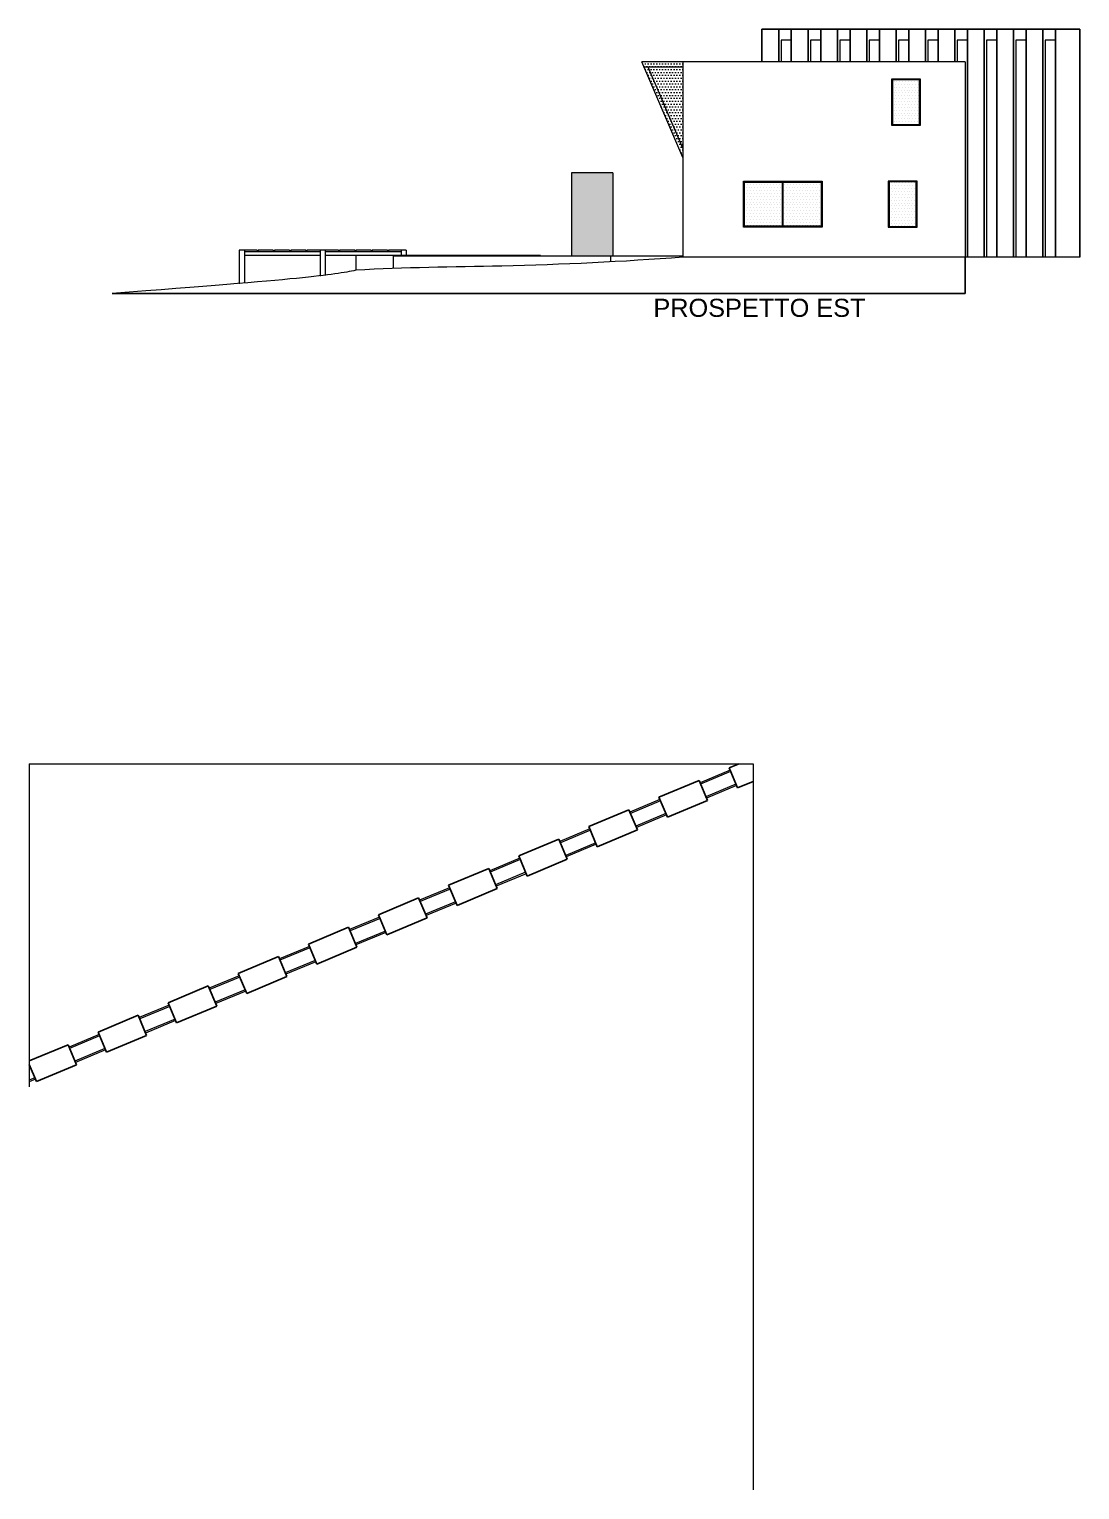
# Model space of a CAD drawing. Header units: millimetres. Extents: x 19901 to 56688, y 13732 to 29551.
# Drawn here: x 30113 to 33015, y 15899 to 19935 of the extents above; entities that cross this region are included whole.
import ezdxf

# ---------------------------------------------------------------- set-up
doc = ezdxf.new("R2010")
doc.units = ezdxf.units.MM
doc.layers.get('0').update_dxf_attribs({"lineweight": 18})
doc.layers.add('A-ANNO-SYMB', color=3, linetype='Continuous')
for name, color, linetype, lineweight in [('A-DOOR-FULL', 4, 'Continuous', 18), ('MURO', 1, 'Continuous', 25), ('vetro', 140, 'Continuous', 15), ('Wall', 7, 'Continuous', 20)]:
    doc.layers.add(name, color=color, linetype=linetype, lineweight=lineweight)
doc.layers.add('VERDE_giardino_garden', color=7, linetype='Continuous', lineweight=5, true_color=0x426227)
doc.styles.get("Standard").update_dxf_attribs({"font": 'arial.ttf'})

msp = doc.modelspace()

# ---------------------------------------------------------------- hatches: boundary and pattern name
at = {"layer": 'VERDE_giardino_garden'}
h = msp.add_hatch(color=256, dxfattribs=at)
h.dxf.hatch_style = 1
h.paths.add_polyline_path([(31611.5, 19307.9), (31725.5, 19307.9), (31725.5, 19537.9), (31611.5, 19537.9)])
at = {"layer": 'vetro'}
h = msp.add_hatch(dxfattribs=at)
h.set_pattern_fill('DOTS', color=4, scale=5)
h.set_pattern_definition([(0, (-4050.558, 2702.253), (3.96875, 7.9375), [0, -7.9375])])
h.paths.add_polyline_path([(31805, 19844.9), (31918.7, 19844.9), (31918.7, 19829.9), (31811.5, 19829.9)])
h.paths.add_polyline_path([(31811.5, 19829.9), (31822.7, 19829.9), (31918.7, 19606.5), (31918.7, 19580.5)])
h.paths.add_polyline_path([(31822.7, 19829.9), (31918.7, 19829.9), (31918.7, 19606.5)], flags=17)

# ---------------------------------------------------------------- linework, layer by layer
for p, q in [((30112.9, 17905.1), (32112.9, 17905.1)), ((30112.9, 17905.1), (30112.9, 17012.1)), ((32112.9, 17905.1), (32112.9, 15898.7))]:
    msp.add_line(p, q)
at = {"layer": 'A-ANNO-SYMB'}
for p, q in [((32698.7, 19304.9), (32698.7, 19204.9)), ((32698.7, 19204.9), (30341.7, 19204.9))]:
    msp.add_line(p, q, dxfattribs=at)
at = {"layer": 'A-DOOR-FULL'}
for p, q in [((32495.4, 19796.9), (32495.4, 19669.9)), ((32575.4, 19796.9), (32495.4, 19796.9)), ((32497.9, 19794.8), (32495.4, 19796.9)), ((32572.9, 19794.8), (32497.9, 19794.8)), ((32497.9, 19794.8), (32497.9, 19671.9)), ((32572.9, 19794.8), (32575.4, 19796.9)), ((32572.9, 19671.9), (32572.9, 19794.8)), ((32575.4, 19669.9), (32575.4, 19796.9)), ((32495.4, 19669.9), (32497.9, 19671.9)), ((32495.4, 19669.9), (32575.4, 19669.9)), ((32497.9, 19671.9), (32572.9, 19671.9)), ((32575.4, 19669.9), (32572.9, 19671.9)), ((32086.2, 19387.9), (32086.2, 19514.9)), ((32086.2, 19514.9), (32303.7, 19514.9)), ((32088.7, 19390.4), (32088.7, 19512.4)), ((32088.7, 19512.4), (32193.7, 19512.4)), ((32193.7, 19387.9), (32193.7, 19514.9)), ((32196.2, 19390.4), (32196.2, 19512.4)), ((32196.2, 19512.4), (32301.2, 19512.4)), ((32301.2, 19512.4), (32301.2, 19390.4)), ((32303.7, 19514.9), (32303.7, 19387.9)), ((32486.2, 19514.9), (32486.2, 19387.9)), ((32566.2, 19514.9), (32486.2, 19514.9)), ((32488.7, 19512.8), (32486.2, 19514.9)), ((32563.7, 19512.8), (32488.7, 19512.8)), ((32488.7, 19512.8), (32488.7, 19389.9)), ((32563.7, 19512.8), (32566.2, 19514.9)), ((32563.7, 19389.9), (32563.7, 19512.8)), ((32566.2, 19387.9), (32566.2, 19514.9)), ((32193.7, 19390.4), (32088.7, 19390.4)), ((32486.2, 19387.9), (32488.7, 19389.9)), ((32486.2, 19387.9), (32566.2, 19387.9)), ((32488.7, 19389.9), (32563.7, 19389.9)), ((32566.2, 19387.9), (32563.7, 19389.9))]:
    msp.add_line(p, q, dxfattribs=at)
at = {"layer": 'A-DOOR-FULL', "color": 4, "linetype": 'Continuous'}
for p, q in [((32498.4, 19782.6), (32498.4, 19782.6)), ((32502.3, 19790.6), (32502.3, 19790.6)), ((32506.3, 19782.6), (32506.3, 19782.6)), ((32510.3, 19790.6), (32510.3, 19790.6)), ((32514.2, 19782.6), (32514.2, 19782.6)), ((32518.2, 19790.6), (32518.2, 19790.6)), ((32522.2, 19782.6), (32522.2, 19782.6)), ((32526.1, 19790.6), (32526.1, 19790.6)), ((32530.1, 19782.6), (32530.1, 19782.6)), ((32534.1, 19790.6), (32534.1, 19790.6)), ((32538.1, 19782.6), (32538.1, 19782.6)), ((32542, 19790.6), (32542, 19790.6)), ((32546, 19782.6), (32546, 19782.6)), ((32550, 19790.6), (32550, 19790.6)), ((32553.9, 19782.6), (32553.9, 19782.6)), ((32557.9, 19790.6), (32557.9, 19790.6)), ((32561.9, 19782.6), (32561.9, 19782.6)), ((32565.8, 19790.6), (32565.8, 19790.6)), ((32569.8, 19782.6), (32569.8, 19782.6)), ((32498.4, 19766.8), (32498.4, 19766.8)), ((32498.4, 19750.9), (32498.4, 19750.9)), ((32502.3, 19774.7), (32502.3, 19774.7)), ((32502.3, 19758.8), (32502.3, 19758.8)), ((32502.3, 19742.9), (32502.3, 19742.9)), ((32506.3, 19766.8), (32506.3, 19766.8)), ((32506.3, 19750.9), (32506.3, 19750.9)), ((32510.3, 19774.7), (32510.3, 19774.7)), ((32510.3, 19758.8), (32510.3, 19758.8)), ((32510.3, 19742.9), (32510.3, 19742.9)), ((32514.2, 19766.8), (32514.2, 19766.8)), ((32514.2, 19750.9), (32514.2, 19750.9)), ((32518.2, 19774.7), (32518.2, 19774.7)), ((32518.2, 19758.8), (32518.2, 19758.8)), ((32518.2, 19742.9), (32518.2, 19742.9)), ((32522.2, 19766.8), (32522.2, 19766.8)), ((32522.2, 19750.9), (32522.2, 19750.9)), ((32526.1, 19774.7), (32526.1, 19774.7)), ((32526.1, 19758.8), (32526.1, 19758.8)), ((32526.1, 19742.9), (32526.1, 19742.9)), ((32530.1, 19766.8), (32530.1, 19766.8)), ((32530.1, 19750.9), (32530.1, 19750.9)), ((32534.1, 19774.7), (32534.1, 19774.7)), ((32534.1, 19758.8), (32534.1, 19758.8)), ((32534.1, 19742.9), (32534.1, 19742.9)), ((32538.1, 19766.8), (32538.1, 19766.8)), ((32538.1, 19750.9), (32538.1, 19750.9)), ((32542, 19774.7), (32542, 19774.7)), ((32542, 19758.8), (32542, 19758.8)), ((32542, 19742.9), (32542, 19742.9)), ((32546, 19766.8), (32546, 19766.8)), ((32546, 19750.9), (32546, 19750.9)), ((32550, 19774.7), (32550, 19774.7)), ((32550, 19758.8), (32550, 19758.8)), ((32550, 19742.9), (32550, 19742.9)), ((32553.9, 19766.8), (32553.9, 19766.8)), ((32553.9, 19750.9), (32553.9, 19750.9)), ((32557.9, 19774.7), (32557.9, 19774.7)), ((32557.9, 19758.8), (32557.9, 19758.8)), ((32557.9, 19742.9), (32557.9, 19742.9)), ((32561.9, 19766.8), (32561.9, 19766.8)), ((32561.9, 19750.9), (32561.9, 19750.9)), ((32565.8, 19774.7), (32565.8, 19774.7)), ((32565.8, 19758.8), (32565.8, 19758.8)), ((32565.8, 19742.9), (32565.8, 19742.9)), ((32569.8, 19766.8), (32569.8, 19766.8)), ((32569.8, 19750.9), (32569.8, 19750.9)), ((32498.4, 19735), (32498.4, 19735)), ((32498.4, 19719.1), (32498.4, 19719.1)), ((32498.4, 19703.3), (32498.4, 19703.3)), ((32502.3, 19727.1), (32502.3, 19727.1)), ((32502.3, 19711.2), (32502.3, 19711.2)), ((32506.3, 19735), (32506.3, 19735)), ((32506.3, 19719.1), (32506.3, 19719.1)), ((32506.3, 19703.3), (32506.3, 19703.3)), ((32510.3, 19727.1), (32510.3, 19727.1)), ((32510.3, 19711.2), (32510.3, 19711.2)), ((32514.2, 19735), (32514.2, 19735)), ((32514.2, 19719.1), (32514.2, 19719.1)), ((32514.2, 19703.3), (32514.2, 19703.3)), ((32518.2, 19727.1), (32518.2, 19727.1)), ((32518.2, 19711.2), (32518.2, 19711.2)), ((32522.2, 19735), (32522.2, 19735)), ((32522.2, 19719.1), (32522.2, 19719.1)), ((32522.2, 19703.3), (32522.2, 19703.3)), ((32526.1, 19727.1), (32526.1, 19727.1)), ((32526.1, 19711.2), (32526.1, 19711.2)), ((32530.1, 19735), (32530.1, 19735)), ((32530.1, 19719.1), (32530.1, 19719.1)), ((32530.1, 19703.3), (32530.1, 19703.3)), ((32534.1, 19727.1), (32534.1, 19727.1)), ((32534.1, 19711.2), (32534.1, 19711.2)), ((32538.1, 19735), (32538.1, 19735)), ((32538.1, 19719.1), (32538.1, 19719.1)), ((32538.1, 19703.3), (32538.1, 19703.3)), ((32542, 19727.1), (32542, 19727.1)), ((32542, 19711.2), (32542, 19711.2)), ((32546, 19735), (32546, 19735)), ((32546, 19719.1), (32546, 19719.1)), ((32546, 19703.3), (32546, 19703.3)), ((32550, 19727.1), (32550, 19727.1)), ((32550, 19711.2), (32550, 19711.2)), ((32553.9, 19735), (32553.9, 19735)), ((32553.9, 19719.1), (32553.9, 19719.1)), ((32553.9, 19703.3), (32553.9, 19703.3)), ((32557.9, 19727.1), (32557.9, 19727.1)), ((32557.9, 19711.2), (32557.9, 19711.2)), ((32561.9, 19735), (32561.9, 19735)), ((32561.9, 19719.1), (32561.9, 19719.1)), ((32561.9, 19703.3), (32561.9, 19703.3)), ((32565.8, 19727.1), (32565.8, 19727.1)), ((32565.8, 19711.2), (32565.8, 19711.2)), ((32569.8, 19735), (32569.8, 19735)), ((32569.8, 19719.1), (32569.8, 19719.1)), ((32569.8, 19703.3), (32569.8, 19703.3)), ((32498.4, 19687.4), (32498.4, 19687.4)), ((32502.3, 19695.3), (32502.3, 19695.3)), ((32502.3, 19679.4), (32502.3, 19679.4)), ((32506.3, 19687.4), (32506.3, 19687.4)), ((32510.3, 19695.3), (32510.3, 19695.3)), ((32510.3, 19679.4), (32510.3, 19679.4)), ((32514.2, 19687.4), (32514.2, 19687.4)), ((32518.2, 19695.3), (32518.2, 19695.3)), ((32518.2, 19679.4), (32518.2, 19679.4)), ((32522.2, 19687.4), (32522.2, 19687.4)), ((32526.1, 19695.3), (32526.1, 19695.3)), ((32526.1, 19679.4), (32526.1, 19679.4)), ((32530.1, 19687.4), (32530.1, 19687.4)), ((32534.1, 19695.3), (32534.1, 19695.3)), ((32534.1, 19679.4), (32534.1, 19679.4)), ((32538.1, 19687.4), (32538.1, 19687.4)), ((32542, 19695.3), (32542, 19695.3)), ((32542, 19679.4), (32542, 19679.4)), ((32546, 19687.4), (32546, 19687.4)), ((32550, 19695.3), (32550, 19695.3)), ((32550, 19679.4), (32550, 19679.4)), ((32553.9, 19687.4), (32553.9, 19687.4)), ((32557.9, 19695.3), (32557.9, 19695.3)), ((32557.9, 19679.4), (32557.9, 19679.4)), ((32561.9, 19687.4), (32561.9, 19687.4)), ((32565.8, 19695.3), (32565.8, 19695.3)), ((32565.8, 19679.4), (32565.8, 19679.4)), ((32569.8, 19687.4), (32569.8, 19687.4))]:
    msp.add_line(p, q, dxfattribs=at)
at = {"layer": 'A-DOOR-FULL'}
for points in [[(32303.7, 19387.9), (32086.2, 19387.9)], [(32301.2, 19390.4), (32196.2, 19390.4)]]:
    msp.add_lwpolyline(points, dxfattribs=at)
at = {"layer": 'MURO'}
for p, q in [((32137.3, 19934.9), (32137.3, 19844.9)), ((33015.3, 19934.9), (32137.3, 19934.9)), ((32183.7, 19934.9), (32183.7, 19844.9)), ((32218.4, 19934.9), (32218.4, 19844.9)), ((32264.8, 19934.9), (32264.8, 19844.9)), ((32299.5, 19934.9), (32299.5, 19844.9)), ((32345.9, 19934.9), (32345.9, 19844.9)), ((32380.6, 19934.9), (32380.6, 19844.9)), ((32427, 19934.9), (32427, 19844.9)), ((32461.8, 19934.9), (32461.8, 19844.9)), ((32508.1, 19934.9), (32508.1, 19844.9)), ((32542.9, 19934.9), (32542.9, 19844.9)), ((32589.2, 19934.9), (32589.2, 19844.9)), ((32624, 19934.9), (32624, 19844.9)), ((32670.3, 19934.9), (32670.3, 19844.9)), ((32705.1, 19934.9), (32705.1, 19304.9)), ((32751.4, 19934.9), (32751.4, 19304.9)), ((32786.2, 19934.9), (32786.2, 19304.9)), ((32832.5, 19934.9), (32832.5, 19304.9)), ((32867.3, 19934.9), (32867.3, 19304.9)), ((32913.7, 19934.9), (32913.7, 19304.9)), ((32948.4, 19934.9), (32948.4, 19304.9)), ((33015.3, 19934.9), (33015.3, 19304.9)), ((32046.5, 17893.5), (32074.2, 17905.1)), ((32069.7, 17838.2), (32046.5, 17893.5)), ((31963.5, 17858.7), (31852.8, 17812.4)), ((31963.5, 17858.7), (31986.7, 17803.4)), ((32112.9, 17856.3), (32069.7, 17838.2)), ((31852.8, 17812.4), (31876, 17757)), ((31876, 17757), (31986.7, 17803.4)), ((31659.1, 17731.3), (31769.8, 17777.6)), ((31769.8, 17777.6), (31793, 17722.3)), ((31682.3, 17675.9), (31659.1, 17731.3)), ((31793, 17722.3), (31682.3, 17675.9)), ((31465.4, 17650.2), (31576.1, 17696.5)), ((31576.1, 17696.5), (31599.3, 17641.2)), ((31488.6, 17594.8), (31465.4, 17650.2)), ((31599.3, 17641.2), (31488.6, 17594.8)), ((31271.7, 17569.1), (31382.4, 17615.4)), ((31382.4, 17615.4), (31405.6, 17560.1)), ((31294.9, 17513.7), (31271.7, 17569.1)), ((31405.6, 17560.1), (31294.9, 17513.7)), ((31078, 17487.9), (31188.7, 17534.3)), ((31188.7, 17534.3), (31211.9, 17479)), ((31101.2, 17432.6), (31078, 17487.9)), ((31211.9, 17479), (31101.2, 17432.6)), ((30884.3, 17406.8), (30995, 17453.2)), ((30995, 17453.2), (31018.2, 17397.8)), ((30907.5, 17351.5), (30884.3, 17406.8)), ((31018.2, 17397.8), (30907.5, 17351.5)), ((30690.6, 17325.7), (30801.3, 17372.1)), ((30801.3, 17372.1), (30824.5, 17316.7)), ((30713.8, 17270.4), (30690.6, 17325.7)), ((30824.5, 17316.7), (30713.8, 17270.4)), ((30496.9, 17244.6), (30607.6, 17291)), ((30607.6, 17291), (30630.8, 17235.6)), ((30520.1, 17189.3), (30496.9, 17244.6)), ((30630.8, 17235.6), (30520.1, 17189.3)), ((30303.2, 17163.5), (30413.9, 17209.9)), ((30413.9, 17209.9), (30437.1, 17154.5)), ((30326.4, 17108.2), (30303.2, 17163.5)), ((30437.1, 17154.5), (30326.4, 17108.2)), ((30112.9, 17083.8), (30220.2, 17128.7)), ((30220.2, 17128.7), (30243.4, 17073.4)), ((30132.7, 17027.1), (30112.9, 17074.2)), ((30243.4, 17073.4), (30132.7, 17027.1))]:
    msp.add_line(p, q, dxfattribs=at)
at = {"layer": 'VERDE_giardino_garden'}
for p, q in [((31611.5, 19537.9), (31611.5, 19307.9)), ((31725.5, 19537.9), (31611.5, 19537.9)), ((31725.5, 19537.9), (31725.5, 19307.9))]:
    msp.add_line(p, q, dxfattribs=at)
at = {"layer": 'vetro'}
for p, q in [((32190.1, 19904.9), (32190.1, 19844.9)), ((32218.4, 19904.9), (32190.1, 19904.9)), ((32271.2, 19904.9), (32271.2, 19844.9)), ((32299.5, 19904.9), (32271.2, 19904.9)), ((32352.3, 19904.9), (32352.3, 19844.9)), ((32380.6, 19904.9), (32352.3, 19904.9)), ((32433.5, 19904.9), (32433.5, 19844.9)), ((32461.8, 19904.9), (32433.5, 19904.9)), ((32514.6, 19904.9), (32514.6, 19844.9)), ((32542.9, 19904.9), (32514.6, 19904.9)), ((32595.7, 19904.9), (32595.7, 19844.9)), ((32624, 19904.9), (32595.7, 19904.9)), ((32676.8, 19904.9), (32676.8, 19844.9)), ((32705.1, 19904.9), (32676.8, 19904.9)), ((32757.9, 19904.9), (32757.9, 19304.9)), ((32786.2, 19904.9), (32757.9, 19904.9)), ((32839, 19904.9), (32839, 19304.9)), ((32867.3, 19904.9), (32839, 19904.9)), ((32920.1, 19904.9), (32920.1, 19304.9)), ((32948.4, 19904.9), (32920.1, 19904.9)), ((31918.7, 19580.5), (31805, 19844.9)), ((31918.7, 19844.9), (31805, 19844.9)), ((31918.7, 19829.9), (31811.5, 19829.9)), ((31918.7, 19606.5), (31822.7, 19829.9)), ((32049.2, 17887), (31966.2, 17852.3)), ((32050.8, 17883.4), (31967.8, 17848.6)), ((32065.5, 17848.3), (31982.4, 17813.5)), ((32067, 17844.6), (31984, 17809.9)), ((31855.5, 17805.9), (31772.5, 17771.2)), ((31857.1, 17802.2), (31774.1, 17767.5)), ((31871.8, 17767.2), (31788.7, 17732.4)), ((31873.3, 17763.5), (31790.3, 17728.7)), ((31661.8, 17724.8), (31578.8, 17690.1)), ((31663.4, 17721.1), (31580.4, 17686.4)), ((31678.1, 17686.1), (31595, 17651.3)), ((31679.6, 17682.4), (31596.6, 17647.6)), ((31468.1, 17643.7), (31385.1, 17609)), ((31469.7, 17640), (31386.7, 17605.3)), ((31484.3, 17605), (31401.3, 17570.2)), ((31485.9, 17601.3), (31402.9, 17566.5)), ((31274.4, 17562.6), (31191.4, 17527.8)), ((31276, 17558.9), (31193, 17524.2)), ((31290.6, 17523.9), (31207.6, 17489.1)), ((31292.2, 17520.2), (31209.2, 17485.4)), ((31080.7, 17481.5), (30997.7, 17446.7)), ((31082.3, 17477.8), (30999.2, 17443)), ((31096.9, 17442.8), (31013.9, 17408)), ((31098.5, 17439.1), (31015.5, 17404.3)), ((30887, 17400.4), (30804, 17365.6)), ((30888.6, 17396.7), (30805.5, 17361.9)), ((30903.2, 17361.6), (30820.2, 17326.9)), ((30904.8, 17358), (30821.8, 17323.2)), ((30693.3, 17319.3), (30610.3, 17284.5)), ((30694.9, 17315.6), (30611.8, 17280.8)), ((30709.5, 17280.5), (30626.5, 17245.8)), ((30711.1, 17276.8), (30628.1, 17242.1)), ((30499.6, 17238.2), (30416.6, 17203.4)), ((30501.2, 17234.5), (30418.1, 17199.7)), ((30515.8, 17199.4), (30432.8, 17164.7)), ((30517.4, 17195.7), (30434.4, 17161)), ((30305.9, 17157.1), (30222.9, 17122.3)), ((30307.4, 17153.4), (30224.4, 17118.6)), ((30322.1, 17118.3), (30239.1, 17083.5)), ((30323.7, 17114.6), (30240.7, 17079.9)), ((30113.7, 17072.3), (30112.9, 17071.9)), ((30128.4, 17037.2), (30112.9, 17030.7)), ((30130, 17033.5), (30112.9, 17026.4))]:
    msp.add_line(p, q, dxfattribs=at)
msp.add_open_spline([(31918.7, 19304.9), (31752.4, 19292.1), (31452.8, 19278.1), (31149.1, 19276.8), (31015.3, 19268.6)], degree=3, knots=[97.026391, 97.026391, 97.026391, 97.026391, 597.577347, 998.202714, 998.202714, 998.202714, 998.202714], dxfattribs=at)
msp.add_open_spline([(31015.3, 19268.6), (30953.5, 19255.7), (30863.9, 19243.6), (30341.7, 19204.9)], degree=3, dxfattribs=at)
at = {"layer": 'Wall'}
for p, q in [((32698.7, 19844.9), (31918.7, 19844.9)), ((31918.7, 19844.9), (31918.7, 19304.9)), ((32698.7, 19844.9), (32698.7, 19304.9)), ((30693.3, 19324.4), (30693.3, 19231.7)), ((30742.3, 19324.4), (30693.3, 19324.4)), ((30707.3, 19324.4), (30707.3, 19232.7)), ((30916.8, 19319.4), (30707.3, 19319.4)), ((30916.8, 19309.4), (30707.3, 19309.4)), ((30742.3, 19324.4), (30742.3, 19319.4)), ((30745.3, 19324.4), (30745.3, 19319.4)), ((30787.3, 19324.4), (30745.3, 19324.4)), ((30787.3, 19324.4), (30787.3, 19319.4)), ((30790.3, 19324.4), (30790.3, 19319.4)), ((30832.3, 19324.4), (30790.3, 19324.4)), ((30832.3, 19324.4), (30832.3, 19319.4)), ((30835.3, 19324.4), (30835.3, 19319.4)), ((30877.3, 19324.4), (30835.3, 19324.4)), ((30877.3, 19324.4), (30877.3, 19319.4)), ((30880.3, 19324.4), (30880.3, 19319.4)), ((30967.3, 19324.4), (30880.3, 19324.4)), ((30916.8, 19324.4), (30916.8, 19252.7)), ((30930.8, 19324.4), (30930.8, 19254.5)), ((31140.3, 19319.4), (30930.8, 19319.4)), ((31140.3, 19309.4), (30930.8, 19309.4)), ((30967.3, 19324.4), (30967.3, 19319.4)), ((30970.3, 19324.4), (30970.3, 19319.4)), ((31012.3, 19324.4), (30970.3, 19324.4)), ((31012.3, 19324.4), (31012.3, 19319.4)), ((31015.3, 19324.4), (31015.3, 19319.4)), ((31057.3, 19324.4), (31015.3, 19324.4)), ((31525.3, 19309.4), (31015.3, 19309.4)), ((31015.3, 19309.4), (31015.3, 19268.6)), ((31057.3, 19324.4), (31057.3, 19319.4)), ((31060.3, 19324.4), (31060.3, 19319.4)), ((31102.3, 19324.4), (31060.3, 19324.4)), ((31102.3, 19324.4), (31102.3, 19319.4)), ((31105.3, 19324.4), (31105.3, 19319.4)), ((31154.3, 19324.4), (31105.3, 19324.4)), ((31118.7, 19307.9), (31118.7, 19273.6)), ((31918.7, 19307.9), (31118.7, 19307.9)), ((31140.3, 19324.4), (31140.3, 19309.4)), ((31140.3, 19319.4), (31140.3, 19309.4)), ((31154.3, 19324.4), (31154.3, 19309.4)), ((31525.3, 19307.9), (31525.3, 19309.4)), ((31718.7, 19307.9), (31718.7, 19291.8)), ((33015.3, 19304.9), (31918.7, 19304.9))]:
    msp.add_line(p, q, dxfattribs=at)
at = {"layer": 'Wall', "color": 4, "linetype": 'Continuous'}
for p, q in [((32089.6, 19504.8), (32089.6, 19504.8)), ((32093.6, 19512.8), (32093.6, 19512.8)), ((32093.6, 19496.9), (32093.6, 19496.9)), ((32097.5, 19504.8), (32097.5, 19504.8)), ((32101.5, 19512.8), (32101.5, 19512.8)), ((32101.5, 19496.9), (32101.5, 19496.9)), ((32105.5, 19504.8), (32105.5, 19504.8)), ((32109.4, 19512.8), (32109.4, 19512.8)), ((32109.4, 19496.9), (32109.4, 19496.9)), ((32113.4, 19504.8), (32113.4, 19504.8)), ((32117.4, 19512.8), (32117.4, 19512.8)), ((32117.4, 19496.9), (32117.4, 19496.9)), ((32121.3, 19504.8), (32121.3, 19504.8)), ((32125.3, 19512.8), (32125.3, 19512.8)), ((32125.3, 19496.9), (32125.3, 19496.9)), ((32129.3, 19504.8), (32129.3, 19504.8)), ((32133.2, 19512.8), (32133.2, 19512.8)), ((32133.2, 19496.9), (32133.2, 19496.9)), ((32137.2, 19504.8), (32137.2, 19504.8)), ((32141.2, 19512.8), (32141.2, 19512.8)), ((32141.2, 19496.9), (32141.2, 19496.9)), ((32145.1, 19504.8), (32145.1, 19504.8)), ((32149.1, 19512.8), (32149.1, 19512.8)), ((32149.1, 19496.9), (32149.1, 19496.9)), ((32153.1, 19504.8), (32153.1, 19504.8)), ((32157.1, 19512.8), (32157.1, 19512.8)), ((32157.1, 19496.9), (32157.1, 19496.9)), ((32161, 19504.8), (32161, 19504.8)), ((32165, 19512.8), (32165, 19512.8)), ((32165, 19496.9), (32165, 19496.9)), ((32169, 19504.8), (32169, 19504.8)), ((32172.9, 19512.8), (32172.9, 19512.8)), ((32172.9, 19496.9), (32172.9, 19496.9)), ((32176.9, 19504.8), (32176.9, 19504.8)), ((32180.9, 19512.8), (32180.9, 19512.8)), ((32180.9, 19496.9), (32180.9, 19496.9)), ((32184.8, 19504.8), (32184.8, 19504.8)), ((32188.8, 19512.8), (32188.8, 19512.8)), ((32188.8, 19496.9), (32188.8, 19496.9)), ((32192.8, 19504.8), (32192.8, 19504.8)), ((32196.7, 19512.8), (32196.7, 19512.8)), ((32196.7, 19496.9), (32196.7, 19496.9)), ((32200.7, 19504.8), (32200.7, 19504.8)), ((32204.7, 19512.8), (32204.7, 19512.8)), ((32204.7, 19496.9), (32204.7, 19496.9)), ((32208.6, 19504.8), (32208.6, 19504.8)), ((32212.6, 19512.8), (32212.6, 19512.8)), ((32212.6, 19496.9), (32212.6, 19496.9)), ((32216.6, 19504.8), (32216.6, 19504.8)), ((32220.6, 19512.8), (32220.6, 19512.8)), ((32220.6, 19496.9), (32220.6, 19496.9)), ((32224.5, 19504.8), (32224.5, 19504.8)), ((32228.5, 19512.8), (32228.5, 19512.8)), ((32228.5, 19496.9), (32228.5, 19496.9)), ((32232.5, 19504.8), (32232.5, 19504.8)), ((32236.4, 19512.8), (32236.4, 19512.8)), ((32236.4, 19496.9), (32236.4, 19496.9)), ((32240.4, 19504.8), (32240.4, 19504.8)), ((32244.4, 19512.8), (32244.4, 19512.8)), ((32244.4, 19496.9), (32244.4, 19496.9)), ((32248.3, 19504.8), (32248.3, 19504.8)), ((32252.3, 19512.8), (32252.3, 19512.8)), ((32252.3, 19496.9), (32252.3, 19496.9)), ((32256.3, 19504.8), (32256.3, 19504.8)), ((32260.2, 19512.8), (32260.2, 19512.8)), ((32260.2, 19496.9), (32260.2, 19496.9)), ((32264.2, 19504.8), (32264.2, 19504.8)), ((32268.2, 19512.8), (32268.2, 19512.8)), ((32268.2, 19496.9), (32268.2, 19496.9)), ((32272.1, 19504.8), (32272.1, 19504.8)), ((32276.1, 19512.8), (32276.1, 19512.8)), ((32276.1, 19496.9), (32276.1, 19496.9)), ((32280.1, 19504.8), (32280.1, 19504.8)), ((32284.1, 19512.8), (32284.1, 19512.8)), ((32284.1, 19496.9), (32284.1, 19496.9)), ((32288, 19504.8), (32288, 19504.8)), ((32292, 19512.8), (32292, 19512.8)), ((32292, 19496.9), (32292, 19496.9)), ((32296, 19504.8), (32296, 19504.8)), ((32299.9, 19512.8), (32299.9, 19512.8)), ((32299.9, 19496.9), (32299.9, 19496.9)), ((32490.4, 19502.2), (32490.4, 19502.2)), ((32494.4, 19510.2), (32494.4, 19510.2)), ((32498.4, 19502.2), (32498.4, 19502.2)), ((32502.3, 19510.2), (32502.3, 19510.2)), ((32506.3, 19502.2), (32506.3, 19502.2)), ((32510.3, 19510.2), (32510.3, 19510.2)), ((32514.2, 19502.2), (32514.2, 19502.2)), ((32518.2, 19510.2), (32518.2, 19510.2)), ((32522.2, 19502.2), (32522.2, 19502.2)), ((32526.1, 19510.2), (32526.1, 19510.2)), ((32530.1, 19502.2), (32530.1, 19502.2)), ((32534.1, 19510.2), (32534.1, 19510.2)), ((32538.1, 19502.2), (32538.1, 19502.2)), ((32542, 19510.2), (32542, 19510.2)), ((32546, 19502.2), (32546, 19502.2)), ((32550, 19510.2), (32550, 19510.2)), ((32553.9, 19502.2), (32553.9, 19502.2)), ((32557.9, 19510.2), (32557.9, 19510.2)), ((32561.9, 19502.2), (32561.9, 19502.2)), ((32089.6, 19488.9), (32089.6, 19488.9)), ((32089.6, 19473.1), (32089.6, 19473.1)), ((32089.6, 19457.2), (32089.6, 19457.2)), ((32093.6, 19481), (32093.6, 19481)), ((32093.6, 19465.1), (32093.6, 19465.1)), ((32097.5, 19488.9), (32097.5, 19488.9)), ((32097.5, 19473.1), (32097.5, 19473.1)), ((32097.5, 19457.2), (32097.5, 19457.2)), ((32101.5, 19481), (32101.5, 19481)), ((32101.5, 19465.1), (32101.5, 19465.1)), ((32105.5, 19488.9), (32105.5, 19488.9)), ((32105.5, 19473.1), (32105.5, 19473.1)), ((32105.5, 19457.2), (32105.5, 19457.2)), ((32109.4, 19481), (32109.4, 19481)), ((32109.4, 19465.1), (32109.4, 19465.1)), ((32113.4, 19488.9), (32113.4, 19488.9)), ((32113.4, 19473.1), (32113.4, 19473.1)), ((32113.4, 19457.2), (32113.4, 19457.2)), ((32117.4, 19481), (32117.4, 19481)), ((32117.4, 19465.1), (32117.4, 19465.1)), ((32121.3, 19488.9), (32121.3, 19488.9)), ((32121.3, 19473.1), (32121.3, 19473.1)), ((32121.3, 19457.2), (32121.3, 19457.2)), ((32125.3, 19481), (32125.3, 19481)), ((32125.3, 19465.1), (32125.3, 19465.1)), ((32129.3, 19488.9), (32129.3, 19488.9)), ((32129.3, 19473.1), (32129.3, 19473.1)), ((32129.3, 19457.2), (32129.3, 19457.2)), ((32133.2, 19481), (32133.2, 19481)), ((32133.2, 19465.1), (32133.2, 19465.1)), ((32137.2, 19488.9), (32137.2, 19488.9)), ((32137.2, 19473.1), (32137.2, 19473.1)), ((32137.2, 19457.2), (32137.2, 19457.2)), ((32141.2, 19481), (32141.2, 19481)), ((32141.2, 19465.1), (32141.2, 19465.1)), ((32145.1, 19488.9), (32145.1, 19488.9)), ((32145.1, 19473.1), (32145.1, 19473.1)), ((32145.1, 19457.2), (32145.1, 19457.2)), ((32149.1, 19481), (32149.1, 19481)), ((32149.1, 19465.1), (32149.1, 19465.1)), ((32153.1, 19488.9), (32153.1, 19488.9)), ((32153.1, 19473.1), (32153.1, 19473.1)), ((32153.1, 19457.2), (32153.1, 19457.2)), ((32157.1, 19481), (32157.1, 19481)), ((32157.1, 19465.1), (32157.1, 19465.1)), ((32161, 19488.9), (32161, 19488.9)), ((32161, 19473.1), (32161, 19473.1)), ((32161, 19457.2), (32161, 19457.2)), ((32165, 19481), (32165, 19481)), ((32165, 19465.1), (32165, 19465.1)), ((32169, 19488.9), (32169, 19488.9)), ((32169, 19473.1), (32169, 19473.1)), ((32169, 19457.2), (32169, 19457.2)), ((32172.9, 19481), (32172.9, 19481)), ((32172.9, 19465.1), (32172.9, 19465.1)), ((32176.9, 19488.9), (32176.9, 19488.9)), ((32176.9, 19473.1), (32176.9, 19473.1)), ((32176.9, 19457.2), (32176.9, 19457.2)), ((32180.9, 19481), (32180.9, 19481)), ((32180.9, 19465.1), (32180.9, 19465.1)), ((32184.8, 19488.9), (32184.8, 19488.9)), ((32184.8, 19473.1), (32184.8, 19473.1)), ((32184.8, 19457.2), (32184.8, 19457.2)), ((32188.8, 19481), (32188.8, 19481)), ((32188.8, 19465.1), (32188.8, 19465.1)), ((32192.8, 19488.9), (32192.8, 19488.9)), ((32192.8, 19473.1), (32192.8, 19473.1)), ((32192.8, 19457.2), (32192.8, 19457.2)), ((32196.7, 19481), (32196.7, 19481)), ((32196.7, 19465.1), (32196.7, 19465.1)), ((32200.7, 19488.9), (32200.7, 19488.9)), ((32200.7, 19473.1), (32200.7, 19473.1)), ((32200.7, 19457.2), (32200.7, 19457.2)), ((32204.7, 19481), (32204.7, 19481)), ((32204.7, 19465.1), (32204.7, 19465.1)), ((32208.6, 19488.9), (32208.6, 19488.9)), ((32208.6, 19473.1), (32208.6, 19473.1)), ((32208.6, 19457.2), (32208.6, 19457.2)), ((32212.6, 19481), (32212.6, 19481)), ((32212.6, 19465.1), (32212.6, 19465.1)), ((32216.6, 19488.9), (32216.6, 19488.9)), ((32216.6, 19473.1), (32216.6, 19473.1)), ((32216.6, 19457.2), (32216.6, 19457.2)), ((32220.6, 19481), (32220.6, 19481)), ((32220.6, 19465.1), (32220.6, 19465.1)), ((32224.5, 19488.9), (32224.5, 19488.9)), ((32224.5, 19473.1), (32224.5, 19473.1)), ((32224.5, 19457.2), (32224.5, 19457.2)), ((32228.5, 19481), (32228.5, 19481)), ((32228.5, 19465.1), (32228.5, 19465.1)), ((32232.5, 19488.9), (32232.5, 19488.9)), ((32232.5, 19473.1), (32232.5, 19473.1)), ((32232.5, 19457.2), (32232.5, 19457.2)), ((32236.4, 19481), (32236.4, 19481)), ((32236.4, 19465.1), (32236.4, 19465.1)), ((32240.4, 19488.9), (32240.4, 19488.9)), ((32240.4, 19473.1), (32240.4, 19473.1)), ((32240.4, 19457.2), (32240.4, 19457.2)), ((32244.4, 19481), (32244.4, 19481)), ((32244.4, 19465.1), (32244.4, 19465.1)), ((32248.3, 19488.9), (32248.3, 19488.9)), ((32248.3, 19473.1), (32248.3, 19473.1)), ((32248.3, 19457.2), (32248.3, 19457.2)), ((32252.3, 19481), (32252.3, 19481)), ((32252.3, 19465.1), (32252.3, 19465.1)), ((32256.3, 19488.9), (32256.3, 19488.9)), ((32256.3, 19473.1), (32256.3, 19473.1)), ((32256.3, 19457.2), (32256.3, 19457.2)), ((32260.2, 19481), (32260.2, 19481)), ((32260.2, 19465.1), (32260.2, 19465.1)), ((32264.2, 19488.9), (32264.2, 19488.9)), ((32264.2, 19473.1), (32264.2, 19473.1)), ((32264.2, 19457.2), (32264.2, 19457.2)), ((32268.2, 19481), (32268.2, 19481)), ((32268.2, 19465.1), (32268.2, 19465.1)), ((32272.1, 19488.9), (32272.1, 19488.9)), ((32272.1, 19473.1), (32272.1, 19473.1)), ((32272.1, 19457.2), (32272.1, 19457.2)), ((32276.1, 19481), (32276.1, 19481)), ((32276.1, 19465.1), (32276.1, 19465.1)), ((32280.1, 19488.9), (32280.1, 19488.9)), ((32280.1, 19473.1), (32280.1, 19473.1)), ((32280.1, 19457.2), (32280.1, 19457.2)), ((32284.1, 19481), (32284.1, 19481)), ((32284.1, 19465.1), (32284.1, 19465.1)), ((32288, 19488.9), (32288, 19488.9)), ((32288, 19473.1), (32288, 19473.1)), ((32288, 19457.2), (32288, 19457.2)), ((32292, 19481), (32292, 19481)), ((32292, 19465.1), (32292, 19465.1)), ((32296, 19488.9), (32296, 19488.9)), ((32296, 19473.1), (32296, 19473.1)), ((32296, 19457.2), (32296, 19457.2)), ((32299.9, 19481), (32299.9, 19481)), ((32299.9, 19465.1), (32299.9, 19465.1)), ((32490.4, 19486.4), (32490.4, 19486.4)), ((32490.4, 19470.5), (32490.4, 19470.5)), ((32490.4, 19454.6), (32490.4, 19454.6)), ((32494.4, 19494.3), (32494.4, 19494.3)), ((32494.4, 19478.4), (32494.4, 19478.4)), ((32494.4, 19462.5), (32494.4, 19462.5)), ((32498.4, 19486.4), (32498.4, 19486.4)), ((32498.4, 19470.5), (32498.4, 19470.5)), ((32498.4, 19454.6), (32498.4, 19454.6)), ((32502.3, 19494.3), (32502.3, 19494.3)), ((32502.3, 19478.4), (32502.3, 19478.4)), ((32502.3, 19462.5), (32502.3, 19462.5)), ((32506.3, 19486.4), (32506.3, 19486.4)), ((32506.3, 19470.5), (32506.3, 19470.5)), ((32506.3, 19454.6), (32506.3, 19454.6)), ((32510.3, 19494.3), (32510.3, 19494.3)), ((32510.3, 19478.4), (32510.3, 19478.4)), ((32510.3, 19462.5), (32510.3, 19462.5)), ((32514.2, 19486.4), (32514.2, 19486.4)), ((32514.2, 19470.5), (32514.2, 19470.5)), ((32514.2, 19454.6), (32514.2, 19454.6)), ((32518.2, 19494.3), (32518.2, 19494.3)), ((32518.2, 19478.4), (32518.2, 19478.4)), ((32518.2, 19462.5), (32518.2, 19462.5)), ((32522.2, 19486.4), (32522.2, 19486.4)), ((32522.2, 19470.5), (32522.2, 19470.5)), ((32522.2, 19454.6), (32522.2, 19454.6)), ((32526.1, 19494.3), (32526.1, 19494.3)), ((32526.1, 19478.4), (32526.1, 19478.4)), ((32526.1, 19462.5), (32526.1, 19462.5)), ((32530.1, 19486.4), (32530.1, 19486.4)), ((32530.1, 19470.5), (32530.1, 19470.5)), ((32530.1, 19454.6), (32530.1, 19454.6)), ((32534.1, 19494.3), (32534.1, 19494.3)), ((32534.1, 19478.4), (32534.1, 19478.4)), ((32534.1, 19462.5), (32534.1, 19462.5)), ((32538.1, 19486.4), (32538.1, 19486.4)), ((32538.1, 19470.5), (32538.1, 19470.5)), ((32538.1, 19454.6), (32538.1, 19454.6)), ((32542, 19494.3), (32542, 19494.3)), ((32542, 19478.4), (32542, 19478.4)), ((32542, 19462.5), (32542, 19462.5)), ((32546, 19486.4), (32546, 19486.4)), ((32546, 19470.5), (32546, 19470.5)), ((32546, 19454.6), (32546, 19454.6)), ((32550, 19494.3), (32550, 19494.3)), ((32550, 19478.4), (32550, 19478.4)), ((32550, 19462.5), (32550, 19462.5)), ((32553.9, 19486.4), (32553.9, 19486.4)), ((32553.9, 19470.5), (32553.9, 19470.5)), ((32553.9, 19454.6), (32553.9, 19454.6)), ((32557.9, 19494.3), (32557.9, 19494.3)), ((32557.9, 19478.4), (32557.9, 19478.4)), ((32557.9, 19462.5), (32557.9, 19462.5)), ((32561.9, 19486.4), (32561.9, 19486.4)), ((32561.9, 19470.5), (32561.9, 19470.5)), ((32561.9, 19454.6), (32561.9, 19454.6)), ((32089.6, 19441.3), (32089.6, 19441.3)), ((32089.6, 19425.4), (32089.6, 19425.4)), ((32093.6, 19449.3), (32093.6, 19449.3)), ((32093.6, 19433.4), (32093.6, 19433.4)), ((32093.6, 19417.5), (32093.6, 19417.5)), ((32097.5, 19441.3), (32097.5, 19441.3)), ((32097.5, 19425.4), (32097.5, 19425.4)), ((32101.5, 19449.3), (32101.5, 19449.3)), ((32101.5, 19433.4), (32101.5, 19433.4)), ((32101.5, 19417.5), (32101.5, 19417.5)), ((32105.5, 19441.3), (32105.5, 19441.3)), ((32105.5, 19425.4), (32105.5, 19425.4)), ((32109.4, 19449.3), (32109.4, 19449.3)), ((32109.4, 19433.4), (32109.4, 19433.4)), ((32109.4, 19417.5), (32109.4, 19417.5)), ((32113.4, 19441.3), (32113.4, 19441.3)), ((32113.4, 19425.4), (32113.4, 19425.4)), ((32117.4, 19449.3), (32117.4, 19449.3)), ((32117.4, 19433.4), (32117.4, 19433.4)), ((32117.4, 19417.5), (32117.4, 19417.5)), ((32121.3, 19441.3), (32121.3, 19441.3)), ((32121.3, 19425.4), (32121.3, 19425.4)), ((32125.3, 19449.3), (32125.3, 19449.3)), ((32125.3, 19433.4), (32125.3, 19433.4)), ((32125.3, 19417.5), (32125.3, 19417.5)), ((32129.3, 19441.3), (32129.3, 19441.3)), ((32129.3, 19425.4), (32129.3, 19425.4)), ((32133.2, 19449.3), (32133.2, 19449.3)), ((32133.2, 19433.4), (32133.2, 19433.4)), ((32133.2, 19417.5), (32133.2, 19417.5)), ((32137.2, 19441.3), (32137.2, 19441.3)), ((32137.2, 19425.4), (32137.2, 19425.4)), ((32141.2, 19449.3), (32141.2, 19449.3)), ((32141.2, 19433.4), (32141.2, 19433.4)), ((32141.2, 19417.5), (32141.2, 19417.5)), ((32145.1, 19441.3), (32145.1, 19441.3)), ((32145.1, 19425.4), (32145.1, 19425.4)), ((32149.1, 19449.3), (32149.1, 19449.3)), ((32149.1, 19433.4), (32149.1, 19433.4)), ((32149.1, 19417.5), (32149.1, 19417.5)), ((32153.1, 19441.3), (32153.1, 19441.3)), ((32153.1, 19425.4), (32153.1, 19425.4)), ((32157.1, 19449.3), (32157.1, 19449.3)), ((32157.1, 19433.4), (32157.1, 19433.4)), ((32157.1, 19417.5), (32157.1, 19417.5)), ((32161, 19441.3), (32161, 19441.3)), ((32161, 19425.4), (32161, 19425.4)), ((32165, 19449.3), (32165, 19449.3)), ((32165, 19433.4), (32165, 19433.4)), ((32165, 19417.5), (32165, 19417.5)), ((32169, 19441.3), (32169, 19441.3)), ((32169, 19425.4), (32169, 19425.4)), ((32172.9, 19449.3), (32172.9, 19449.3)), ((32172.9, 19433.4), (32172.9, 19433.4)), ((32172.9, 19417.5), (32172.9, 19417.5)), ((32176.9, 19441.3), (32176.9, 19441.3)), ((32176.9, 19425.4), (32176.9, 19425.4)), ((32180.9, 19449.3), (32180.9, 19449.3)), ((32180.9, 19433.4), (32180.9, 19433.4)), ((32180.9, 19417.5), (32180.9, 19417.5)), ((32184.8, 19441.3), (32184.8, 19441.3)), ((32184.8, 19425.4), (32184.8, 19425.4)), ((32188.8, 19449.3), (32188.8, 19449.3)), ((32188.8, 19433.4), (32188.8, 19433.4)), ((32188.8, 19417.5), (32188.8, 19417.5)), ((32192.8, 19441.3), (32192.8, 19441.3)), ((32192.8, 19425.4), (32192.8, 19425.4)), ((32196.7, 19449.3), (32196.7, 19449.3)), ((32196.7, 19433.4), (32196.7, 19433.4)), ((32196.7, 19417.5), (32196.7, 19417.5)), ((32200.7, 19441.3), (32200.7, 19441.3)), ((32200.7, 19425.4), (32200.7, 19425.4)), ((32204.7, 19449.3), (32204.7, 19449.3)), ((32204.7, 19433.4), (32204.7, 19433.4)), ((32204.7, 19417.5), (32204.7, 19417.5)), ((32208.6, 19441.3), (32208.6, 19441.3)), ((32208.6, 19425.4), (32208.6, 19425.4)), ((32212.6, 19449.3), (32212.6, 19449.3)), ((32212.6, 19433.4), (32212.6, 19433.4)), ((32212.6, 19417.5), (32212.6, 19417.5)), ((32216.6, 19441.3), (32216.6, 19441.3)), ((32216.6, 19425.4), (32216.6, 19425.4)), ((32220.6, 19449.3), (32220.6, 19449.3)), ((32220.6, 19433.4), (32220.6, 19433.4)), ((32220.6, 19417.5), (32220.6, 19417.5)), ((32224.5, 19441.3), (32224.5, 19441.3)), ((32224.5, 19425.4), (32224.5, 19425.4)), ((32228.5, 19449.3), (32228.5, 19449.3)), ((32228.5, 19433.4), (32228.5, 19433.4)), ((32228.5, 19417.5), (32228.5, 19417.5)), ((32232.5, 19441.3), (32232.5, 19441.3)), ((32232.5, 19425.4), (32232.5, 19425.4)), ((32236.4, 19449.3), (32236.4, 19449.3)), ((32236.4, 19433.4), (32236.4, 19433.4)), ((32236.4, 19417.5), (32236.4, 19417.5)), ((32240.4, 19441.3), (32240.4, 19441.3)), ((32240.4, 19425.4), (32240.4, 19425.4)), ((32244.4, 19449.3), (32244.4, 19449.3)), ((32244.4, 19433.4), (32244.4, 19433.4)), ((32244.4, 19417.5), (32244.4, 19417.5)), ((32248.3, 19441.3), (32248.3, 19441.3)), ((32248.3, 19425.4), (32248.3, 19425.4)), ((32252.3, 19449.3), (32252.3, 19449.3)), ((32252.3, 19433.4), (32252.3, 19433.4)), ((32252.3, 19417.5), (32252.3, 19417.5)), ((32256.3, 19441.3), (32256.3, 19441.3)), ((32256.3, 19425.4), (32256.3, 19425.4)), ((32260.2, 19449.3), (32260.2, 19449.3)), ((32260.2, 19433.4), (32260.2, 19433.4)), ((32260.2, 19417.5), (32260.2, 19417.5)), ((32264.2, 19441.3), (32264.2, 19441.3)), ((32264.2, 19425.4), (32264.2, 19425.4)), ((32268.2, 19449.3), (32268.2, 19449.3)), ((32268.2, 19433.4), (32268.2, 19433.4)), ((32268.2, 19417.5), (32268.2, 19417.5)), ((32272.1, 19441.3), (32272.1, 19441.3)), ((32272.1, 19425.4), (32272.1, 19425.4)), ((32276.1, 19449.3), (32276.1, 19449.3)), ((32276.1, 19433.4), (32276.1, 19433.4)), ((32276.1, 19417.5), (32276.1, 19417.5)), ((32280.1, 19441.3), (32280.1, 19441.3)), ((32280.1, 19425.4), (32280.1, 19425.4)), ((32284.1, 19449.3), (32284.1, 19449.3)), ((32284.1, 19433.4), (32284.1, 19433.4)), ((32284.1, 19417.5), (32284.1, 19417.5)), ((32288, 19441.3), (32288, 19441.3)), ((32288, 19425.4), (32288, 19425.4)), ((32292, 19449.3), (32292, 19449.3)), ((32292, 19433.4), (32292, 19433.4)), ((32292, 19417.5), (32292, 19417.5)), ((32296, 19441.3), (32296, 19441.3)), ((32296, 19425.4), (32296, 19425.4)), ((32299.9, 19449.3), (32299.9, 19449.3)), ((32299.9, 19433.4), (32299.9, 19433.4)), ((32299.9, 19417.5), (32299.9, 19417.5)), ((32490.4, 19438.7), (32490.4, 19438.7)), ((32490.4, 19422.9), (32490.4, 19422.9)), ((32494.4, 19446.7), (32494.4, 19446.7)), ((32494.4, 19430.8), (32494.4, 19430.8)), ((32494.4, 19414.9), (32494.4, 19414.9)), ((32498.4, 19438.7), (32498.4, 19438.7)), ((32498.4, 19422.9), (32498.4, 19422.9)), ((32502.3, 19446.7), (32502.3, 19446.7)), ((32502.3, 19430.8), (32502.3, 19430.8)), ((32502.3, 19414.9), (32502.3, 19414.9)), ((32506.3, 19438.7), (32506.3, 19438.7)), ((32506.3, 19422.9), (32506.3, 19422.9)), ((32510.3, 19446.7), (32510.3, 19446.7)), ((32510.3, 19430.8), (32510.3, 19430.8)), ((32510.3, 19414.9), (32510.3, 19414.9)), ((32514.2, 19438.7), (32514.2, 19438.7)), ((32514.2, 19422.9), (32514.2, 19422.9)), ((32518.2, 19446.7), (32518.2, 19446.7)), ((32518.2, 19430.8), (32518.2, 19430.8)), ((32518.2, 19414.9), (32518.2, 19414.9)), ((32522.2, 19438.7), (32522.2, 19438.7)), ((32522.2, 19422.9), (32522.2, 19422.9)), ((32526.1, 19446.7), (32526.1, 19446.7)), ((32526.1, 19430.8), (32526.1, 19430.8)), ((32526.1, 19414.9), (32526.1, 19414.9)), ((32530.1, 19438.7), (32530.1, 19438.7)), ((32530.1, 19422.9), (32530.1, 19422.9)), ((32534.1, 19446.7), (32534.1, 19446.7)), ((32534.1, 19430.8), (32534.1, 19430.8)), ((32534.1, 19414.9), (32534.1, 19414.9)), ((32538.1, 19438.7), (32538.1, 19438.7)), ((32538.1, 19422.9), (32538.1, 19422.9)), ((32542, 19446.7), (32542, 19446.7)), ((32542, 19430.8), (32542, 19430.8)), ((32542, 19414.9), (32542, 19414.9)), ((32546, 19438.7), (32546, 19438.7)), ((32546, 19422.9), (32546, 19422.9)), ((32550, 19446.7), (32550, 19446.7)), ((32550, 19430.8), (32550, 19430.8)), ((32550, 19414.9), (32550, 19414.9)), ((32553.9, 19438.7), (32553.9, 19438.7)), ((32553.9, 19422.9), (32553.9, 19422.9)), ((32557.9, 19446.7), (32557.9, 19446.7)), ((32557.9, 19430.8), (32557.9, 19430.8)), ((32557.9, 19414.9), (32557.9, 19414.9)), ((32561.9, 19438.7), (32561.9, 19438.7)), ((32561.9, 19422.9), (32561.9, 19422.9)), ((32089.6, 19409.6), (32089.6, 19409.6)), ((32089.6, 19393.7), (32089.6, 19393.7)), ((32093.6, 19401.6), (32093.6, 19401.6)), ((32097.5, 19409.6), (32097.5, 19409.6)), ((32097.5, 19393.7), (32097.5, 19393.7)), ((32101.5, 19401.6), (32101.5, 19401.6)), ((32105.5, 19409.6), (32105.5, 19409.6)), ((32105.5, 19393.7), (32105.5, 19393.7)), ((32109.4, 19401.6), (32109.4, 19401.6)), ((32113.4, 19409.6), (32113.4, 19409.6)), ((32113.4, 19393.7), (32113.4, 19393.7)), ((32117.4, 19401.6), (32117.4, 19401.6)), ((32121.3, 19409.6), (32121.3, 19409.6)), ((32121.3, 19393.7), (32121.3, 19393.7)), ((32125.3, 19401.6), (32125.3, 19401.6)), ((32129.3, 19409.6), (32129.3, 19409.6)), ((32129.3, 19393.7), (32129.3, 19393.7)), ((32133.2, 19401.6), (32133.2, 19401.6)), ((32137.2, 19409.6), (32137.2, 19409.6)), ((32137.2, 19393.7), (32137.2, 19393.7)), ((32141.2, 19401.6), (32141.2, 19401.6)), ((32145.1, 19409.6), (32145.1, 19409.6)), ((32145.1, 19393.7), (32145.1, 19393.7)), ((32149.1, 19401.6), (32149.1, 19401.6)), ((32153.1, 19409.6), (32153.1, 19409.6)), ((32153.1, 19393.7), (32153.1, 19393.7)), ((32157.1, 19401.6), (32157.1, 19401.6)), ((32161, 19409.6), (32161, 19409.6)), ((32161, 19393.7), (32161, 19393.7)), ((32165, 19401.6), (32165, 19401.6)), ((32169, 19409.6), (32169, 19409.6)), ((32169, 19393.7), (32169, 19393.7)), ((32172.9, 19401.6), (32172.9, 19401.6)), ((32176.9, 19409.6), (32176.9, 19409.6)), ((32176.9, 19393.7), (32176.9, 19393.7)), ((32180.9, 19401.6), (32180.9, 19401.6)), ((32184.8, 19409.6), (32184.8, 19409.6)), ((32184.8, 19393.7), (32184.8, 19393.7)), ((32188.8, 19401.6), (32188.8, 19401.6)), ((32192.8, 19409.6), (32192.8, 19409.6)), ((32192.8, 19393.7), (32192.8, 19393.7)), ((32196.7, 19401.6), (32196.7, 19401.6)), ((32200.7, 19409.6), (32200.7, 19409.6)), ((32200.7, 19393.7), (32200.7, 19393.7)), ((32204.7, 19401.6), (32204.7, 19401.6)), ((32208.6, 19409.6), (32208.6, 19409.6)), ((32208.6, 19393.7), (32208.6, 19393.7)), ((32212.6, 19401.6), (32212.6, 19401.6)), ((32216.6, 19409.6), (32216.6, 19409.6)), ((32216.6, 19393.7), (32216.6, 19393.7)), ((32220.6, 19401.6), (32220.6, 19401.6)), ((32224.5, 19409.6), (32224.5, 19409.6)), ((32224.5, 19393.7), (32224.5, 19393.7)), ((32228.5, 19401.6), (32228.5, 19401.6)), ((32232.5, 19409.6), (32232.5, 19409.6)), ((32232.5, 19393.7), (32232.5, 19393.7)), ((32236.4, 19401.6), (32236.4, 19401.6)), ((32240.4, 19409.6), (32240.4, 19409.6)), ((32240.4, 19393.7), (32240.4, 19393.7)), ((32244.4, 19401.6), (32244.4, 19401.6)), ((32248.3, 19409.6), (32248.3, 19409.6)), ((32248.3, 19393.7), (32248.3, 19393.7)), ((32252.3, 19401.6), (32252.3, 19401.6)), ((32256.3, 19409.6), (32256.3, 19409.6)), ((32256.3, 19393.7), (32256.3, 19393.7)), ((32260.2, 19401.6), (32260.2, 19401.6)), ((32264.2, 19409.6), (32264.2, 19409.6)), ((32264.2, 19393.7), (32264.2, 19393.7)), ((32268.2, 19401.6), (32268.2, 19401.6)), ((32272.1, 19409.6), (32272.1, 19409.6)), ((32272.1, 19393.7), (32272.1, 19393.7)), ((32276.1, 19401.6), (32276.1, 19401.6)), ((32280.1, 19409.6), (32280.1, 19409.6)), ((32280.1, 19393.7), (32280.1, 19393.7)), ((32284.1, 19401.6), (32284.1, 19401.6)), ((32288, 19409.6), (32288, 19409.6)), ((32288, 19393.7), (32288, 19393.7)), ((32292, 19401.6), (32292, 19401.6)), ((32296, 19409.6), (32296, 19409.6)), ((32296, 19393.7), (32296, 19393.7)), ((32299.9, 19401.6), (32299.9, 19401.6)), ((32490.4, 19407), (32490.4, 19407)), ((32490.4, 19391.1), (32490.4, 19391.1)), ((32494.4, 19399), (32494.4, 19399)), ((32498.4, 19407), (32498.4, 19407)), ((32498.4, 19391.1), (32498.4, 19391.1)), ((32502.3, 19399), (32502.3, 19399)), ((32506.3, 19407), (32506.3, 19407)), ((32506.3, 19391.1), (32506.3, 19391.1)), ((32510.3, 19399), (32510.3, 19399)), ((32514.2, 19407), (32514.2, 19407)), ((32514.2, 19391.1), (32514.2, 19391.1)), ((32518.2, 19399), (32518.2, 19399)), ((32522.2, 19407), (32522.2, 19407)), ((32522.2, 19391.1), (32522.2, 19391.1)), ((32526.1, 19399), (32526.1, 19399)), ((32530.1, 19407), (32530.1, 19407)), ((32530.1, 19391.1), (32530.1, 19391.1)), ((32534.1, 19399), (32534.1, 19399)), ((32538.1, 19407), (32538.1, 19407)), ((32538.1, 19391.1), (32538.1, 19391.1)), ((32542, 19399), (32542, 19399)), ((32546, 19407), (32546, 19407)), ((32546, 19391.1), (32546, 19391.1)), ((32550, 19399), (32550, 19399)), ((32553.9, 19407), (32553.9, 19407)), ((32553.9, 19391.1), (32553.9, 19391.1)), ((32557.9, 19399), (32557.9, 19399)), ((32561.9, 19407), (32561.9, 19407)), ((32561.9, 19391.1), (32561.9, 19391.1))]:
    msp.add_line(p, q, dxfattribs=at)

# ---------------------------------------------------------------- texts
at = {"insert": (31837.4, 19190), "char_height": 50, "attachment_point": 1}
msp.add_mtext_dynamic_manual_height_columns('PROSPETTO EST', width=1017.121, gutter_width=12.5, heights=[0], dxfattribs=at)

doc.saveas('drawing.dxf')
